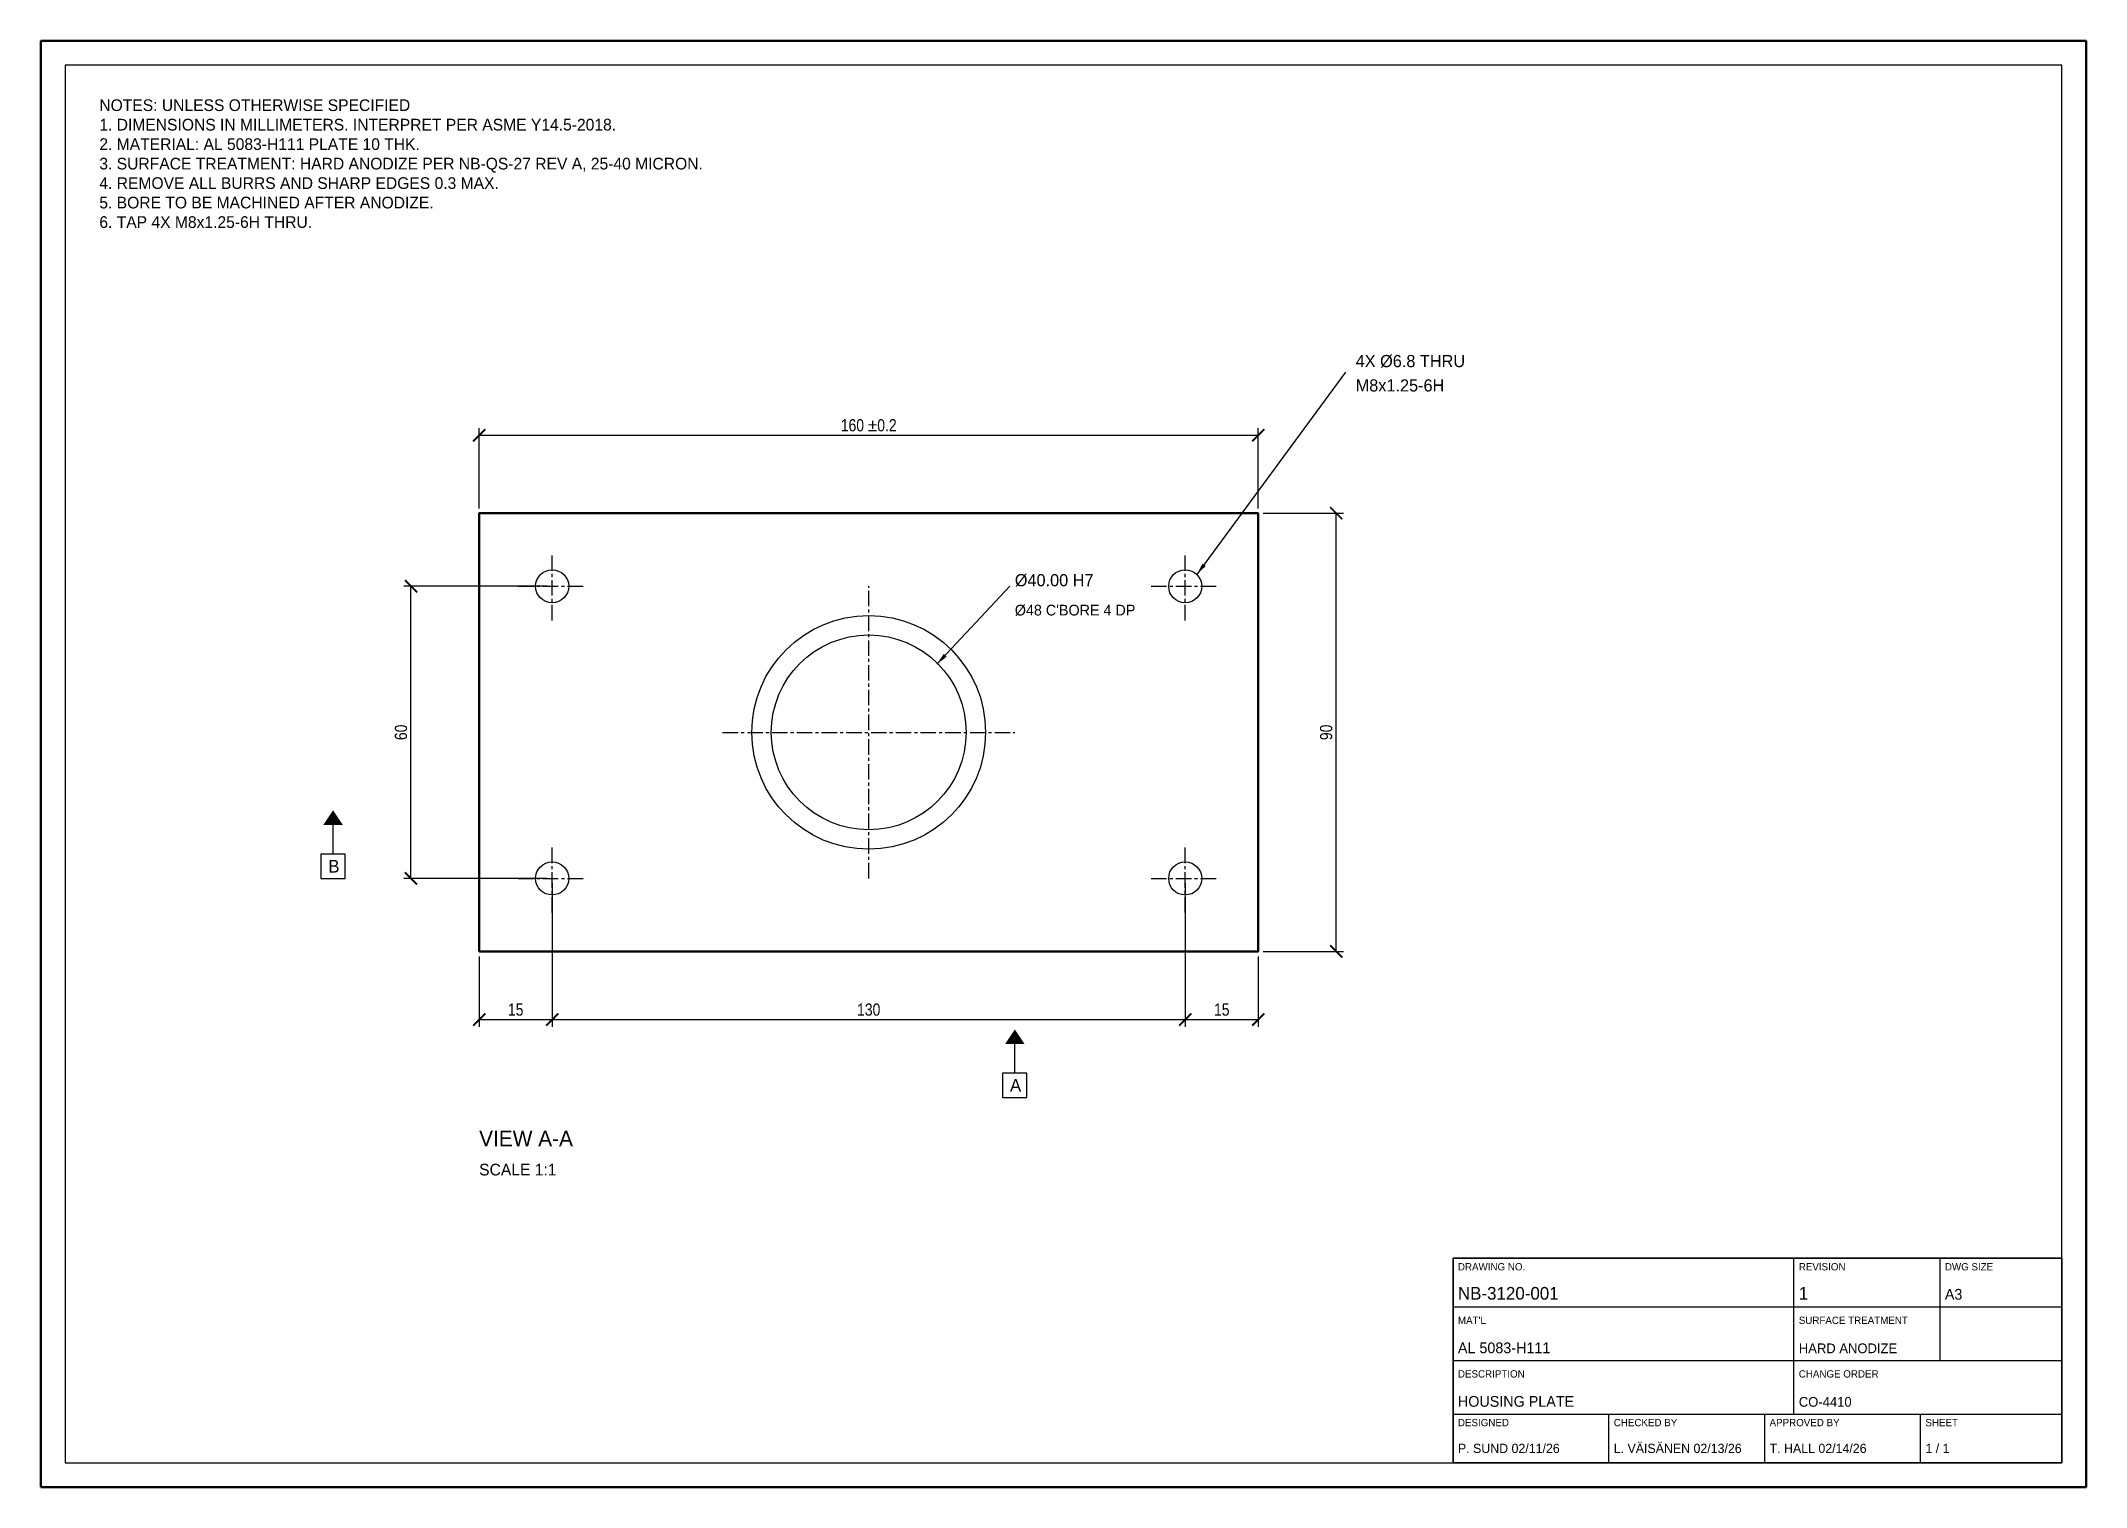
# Model space of a CAD drawing. Header units: millimetres. Extents: x 0 to 420, y 0 to 297.
import ezdxf

# ---------------------------------------------------------------- set-up
doc = ezdxf.new("R2010")
doc.units = ezdxf.units.MM
doc.linetypes.add('CENTER', pattern=[5.08, 3.175, -0.635, 0.635, -0.635])
for name, color, linetype in [('DIMS', 7, 'Continuous'), ('GDT', 7, 'Continuous'), ('GEOM', 7, 'Continuous'), ('NOTES', 7, 'Continuous'), ('TEXT', 7, 'Continuous'), ('TITLE', 7, 'Continuous')]:
    doc.layers.add(name, color=color, linetype=linetype)
doc.styles.add('OpenSansCondensed-Light', font='OpenSansCondensed-Light.ttf')
doc.dimstyles.new('EZDXF', dxfattribs={"dimtxt": 2.5, "dimasz": 2.5, "dimexe": 1.5, "dimexo": 1, "dimgap": 0.8, "dimtad": 1, "dimdec": 1, "dimzin": 12, "dimdsep": 46, "dimtxsty": 'OpenSansCondensed-Light', "dimblk": 'ARCHTICK', "dimcen": 2.5, "dimazin": 3, "dimtfac": 0.5, "dimtmove": 2, "dimatfit": 3})

# ---------------------------------------------------------------- blocks, each defined once
blk = doc.blocks.new('_ARCHTICK')
at = {"color": 0, "linetype": 'BYBLOCK', "const_width": 0.15}
blk.add_lwpolyline([(-0.5, -0.5), (0.5, 0.5)], dxfattribs=at)
blk = doc.blocks.new('NB_TITLE')
at = {"layer": 'TITLE'}
for p, q in [((70, 10), (70, 42)), ((100, 21), (100, 42)), ((0, 32), (125, 32)), ((0, 21), (125, 21)), ((0, 10), (125, 10)), ((32, 0), (32, 10)), ((64, 0), (64, 10)), ((96, 0), (96, 10))]:
    blk.add_line(p, q, dxfattribs=at)
at = {"layer": 'TITLE', "lineweight": 35}
blk.add_lwpolyline([(0, 0), (125, 0), (125, 42), (0, 42)], close=True, dxfattribs=at)
at = {"layer": 'TITLE', "color": 8}
for s, p in [('DRAWING NO.', (1, 39.5)), ('REVISION', (71, 39.5)), ('DWG SIZE', (101, 39.5)), ("MAT'L", (1, 28.5)), ('SURFACE TREATMENT', (71, 28.5)), ('DESCRIPTION', (1, 17.5)), ('CHANGE ORDER', (71, 17.5)), ('DESIGNED', (1, 7.5)), ('CHECKED BY', (33, 7.5)), ('APPROVED BY', (65, 7.5)), ('SHEET', (97, 7.5))]:
    blk.add_text(s, height=1.5, dxfattribs=at).set_placement(p)
at = {"layer": 'TITLE'}
for tag, p, height in [('DWG_NO', (1, 33.5), 2.6), ('REVISION', (71, 33.5), 2.6), ('SIZE', (101, 33.5), 2.2), ('MATL', (1, 22.5), 2.2), ('TREATMENT', (71, 22.5), 2), ('DESCRIPTION', (1, 11.5), 2.2), ('CHANGE_ORDER', (71, 11.5), 2), ('DESIGNED', (1, 2), 1.9), ('CHK_BY', (33, 2), 1.9), ('APP_BY', (65, 2), 1.9), ('SHEET_NO', (97, 2), 1.9)]:
    blk.add_attdef(tag, p, '', height=height, dxfattribs=at)

msp = doc.modelspace()

# ---------------------------------------------------------------- linework, layer by layer
at = {"layer": 'GDT'}
for p, q in [((60, 130), (60, 136)), ((200, 85), (200, 91))]:
    msp.add_line(p, q, dxfattribs=at)
for points in [[(57.5, 125), (62.5, 125), (62.5, 130), (57.5, 130)], [(197.5, 80), (202.5, 80), (202.5, 85), (197.5, 85)]]:
    msp.add_lwpolyline(points, close=True, dxfattribs=at)
for points in [[(58, 136), (62, 136), (60, 139)], [(198, 91), (202, 91), (200, 94)]]:
    msp.add_solid(points, dxfattribs=at)
at = {"layer": 'GEOM', "color": 8, "linetype": 'CENTER'}
for p, q in [((105, 178), (105, 192)), ((235, 178), (235, 192)), ((98, 185), (112, 185)), ((170, 125), (170, 185)), ((228, 185), (242, 185)), ((140, 155), (200, 155)), ((105, 118), (105, 132)), ((235, 118), (235, 132)), ((98, 125), (112, 125)), ((228, 125), (242, 125))]:
    msp.add_line(p, q, dxfattribs=at)
at = {"layer": 'GEOM', "lineweight": 50}
for points in [[(0, 0), (420, 0), (420, 297), (0, 297)], [(90, 110), (250, 110), (250, 200), (90, 200)]]:
    msp.add_lwpolyline(points, close=True, dxfattribs=at)
at = {"layer": 'GEOM'}
msp.add_lwpolyline([(5, 5), (415, 5), (415, 292), (5, 292)], close=True, dxfattribs=at)
for centre, radius in [((105, 185), 3.4), ((235, 185), 3.4), ((170, 155), 20), ((105, 125), 3.4), ((235, 125), 3.4)]:
    msp.add_circle(centre, radius, dxfattribs=at)
at = {"layer": 'GEOM', "color": 8}
msp.add_circle((170, 155), 24, dxfattribs=at)

# ---------------------------------------------------------------- block references
at = {"layer": 'TITLE'}
msp.add_blockref('NB_TITLE', (290, 5), dxfattribs=at).add_auto_attribs({'DWG_NO': 'NB-3120-001', 'REVISION': '1', 'SIZE': 'A3', 'MATL': 'AL 5083-H111', 'TREATMENT': 'HARD ANODIZE', 'DESCRIPTION': 'HOUSING PLATE', 'CHANGE_ORDER': 'CO-4410', 'DESIGNED': 'P. SUND 02/11/26', 'CHK_BY': 'L. VÄISÄNEN 02/13/26', 'APP_BY': 'T. HALL 02/14/26', 'SHEET_NO': '1 / 1'})

# ---------------------------------------------------------------- texts
at = {"layer": 'GDT'}
for s, p in [('B', (59, 126.2)), ('A', (199, 81.2))]:
    msp.add_text(s, height=2.6, dxfattribs=at).set_placement(p)
at = {"layer": 'NOTES', "insert": (12, 285), "char_height": 2.4, "width": 210, "attachment_point": 1}
msp.add_mtext('NOTES: UNLESS OTHERWISE SPECIFIED\\P1. DIMENSIONS IN MILLIMETERS. INTERPRET PER ASME Y14.5-2018.\\P2. MATERIAL: AL 5083-H111 PLATE 10 THK.\\P3. SURFACE TREATMENT: HARD ANODIZE PER NB-QS-27 REV A, 25-40 MICRON.\\P4. REMOVE ALL BURRS AND SHARP EDGES 0.3 MAX.\\P5. BORE TO BE MACHINED AFTER ANODIZE.\\P6. TAP 4X M8x1.25-6H THRU.', dxfattribs=at)
at = {"layer": 'TEXT'}
for s, height, p in [('4X %%c6.8 THRU', 2.5, (270, 230)), ('M8x1.25-6H', 2.5, (270, 225)), ('%%c40.00 H7', 2.5, (200, 185)), ("%%c48 C'BORE 4 DP", 2.2, (200, 179)), ('VIEW A-A', 3.2, (90, 70)), ('SCALE 1:1', 2.4, (90, 64))]:
    msp.add_text(s, height=height, dxfattribs=at).set_placement(p)

# ---------------------------------------------------------------- dimensions: what is measured, and where the dimension line sits
at = {"layer": 'DIMS'}
msp.add_linear_dim(base=(90, 216), p1=(90, 200), p2=(250, 200), text='<> ±0.2', dimstyle='EZDXF', dxfattribs=at).render()
for base, p1, p2 in [((266, 110), (250, 110), (250, 200)), ((76, 125), (105, 125), (105, 185))]:
    msp.add_linear_dim(base=base, p1=p1, p2=p2, angle=90, dimstyle='EZDXF', dxfattribs=at).render()
for base, p1, p2 in [((90, 96), (90, 110), (105, 125)), ((105, 96), (105, 125), (235, 125)), ((235, 96), (235, 125), (250, 110))]:
    msp.add_linear_dim(base=base, p1=p1, p2=p2, dimstyle='EZDXF', dxfattribs=at).render()

# ---------------------------------------------------------------- leaders
for points in [[(237.38, 187.38), (268, 229)], [(184, 169), (199, 185)]]:
    msp.add_leader(points, dimstyle='EZDXF', dxfattribs=at)

doc.saveas('drawing.dxf')
